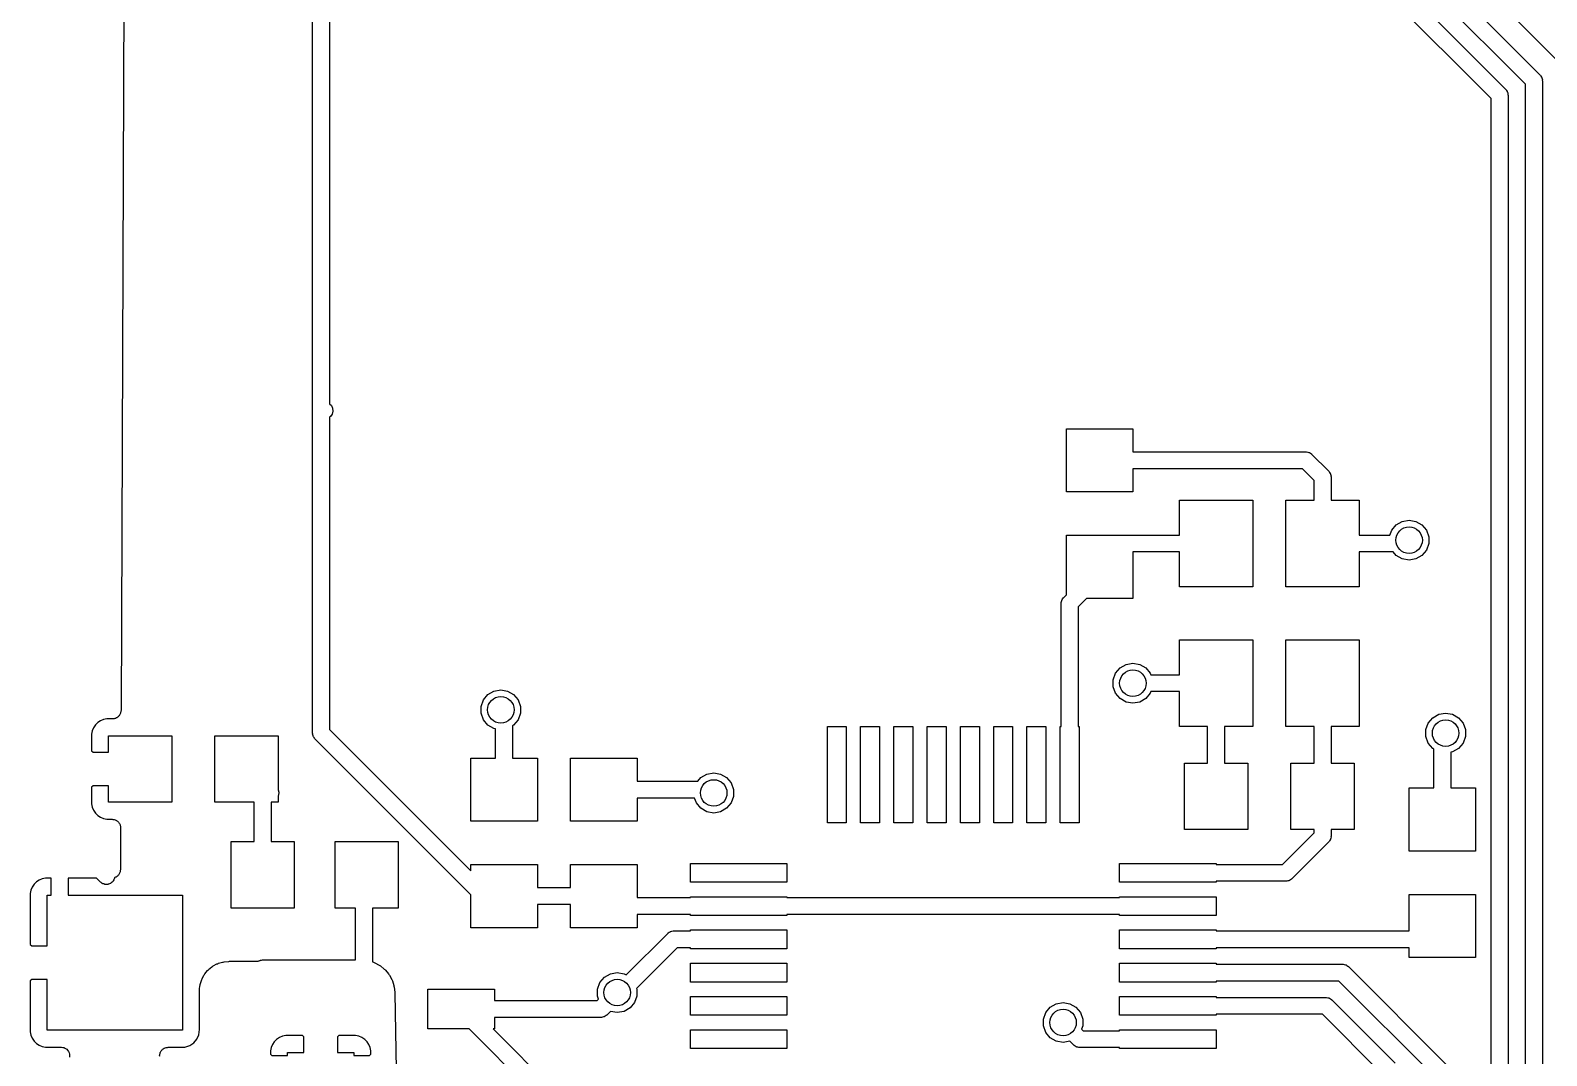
# Model space of a CAD drawing. Extents: x 10 to 287, y -200 to -10.
# Drawn here: x 115.38 to 138.17, y -87.3 to -71.89 of the extents above; entities that cross this region are included whole.
import ezdxf

# ---------------------------------------------------------------- set-up
doc = ezdxf.new("R2010")
doc.units = 0
doc.header["$MEASUREMENT"] = 0
doc.layers.add('BLACK', color=7, linetype='CONTINUOUS')

msp = doc.modelspace()

# ---------------------------------------------------------------- linework, layer by layer
at = {"layer": 'Black'}
for p, q in [((116.839, -57.8852), (116.743, -82.1091)), ((138.303, -72.3156), (127.672, -61.6848)), ((127.652, -62.1402), (138.066, -72.5542)), ((137.849, -72.6966), (127.509, -62.357)), ((128.802, -64.0223), (137.55, -72.7701)), ((137.333, -72.9125), (128.704, -64.2834)), ((119.623, -77.65), (119.623, -68.15)), ((119.877, -68.2026), (119.877, -77.5001)), ((138.066, -72.5542), (138.069, -72.5588)), ((138.069, -72.5588), (138.073, -72.5624)), ((138.073, -72.5624), (138.082, -72.5767)), ((138.082, -72.5767), (138.091, -72.5903)), ((138.091, -72.5903), (138.093, -72.5957)), ((138.093, -72.5957), (138.095, -72.6006)), ((138.095, -72.6006), (138.098, -72.6169)), ((138.098, -72.6169), (138.103, -72.6329)), ((138.103, -72.6329), (138.102, -72.6385)), ((138.102, -72.6385), (138.103, -72.644)), ((138.103, -72.644), (138.103, -92.9114)), ((137.333, -93.3628), (137.333, -72.9125)), ((137.55, -72.7701), (137.553, -72.7747)), ((137.553, -72.7747), (137.557, -72.7783)), ((137.557, -72.7783), (137.565, -72.7926)), ((137.565, -72.7926), (137.575, -72.8062)), ((137.575, -72.8062), (137.576, -72.8116)), ((137.576, -72.8116), (137.579, -72.8165)), ((137.579, -72.8165), (137.582, -72.8328)), ((137.582, -72.8328), (137.586, -72.8488)), ((137.586, -72.8488), (137.586, -72.8544)), ((137.586, -72.8544), (137.587, -72.8599)), ((137.587, -72.8599), (137.587, -93.3102)), ((137.849, -92.964), (137.849, -72.6966)), ((119.623, -82.45), (119.623, -77.65)), ((119.877, -77.5001), (119.904, -77.5272)), ((119.89, -77.6898), (119.877, -77.7026)), ((119.877, -77.7026), (119.877, -82.3974)), ((119.915, -77.6537), (119.89, -77.6898)), ((119.904, -77.5272), (119.923, -77.5671)), ((119.927, -77.6111), (119.915, -77.6537)), ((119.923, -77.5671), (119.927, -77.6111)), ((130.95, -78.8249), (130.95, -77.8749)), ((130.95, -77.8749), (131.95, -77.8749)), ((131.95, -77.8749), (131.95, -78.2229)), ((131.95, -78.2229), (134.55, -78.2229)), ((134.55, -78.2229), (134.555, -78.2239)), ((134.555, -78.2239), (134.561, -78.2234)), ((134.561, -78.2234), (134.577, -78.2277)), ((134.577, -78.2277), (134.593, -78.2306)), ((134.593, -78.2306), (134.598, -78.2334)), ((134.598, -78.2334), (134.604, -78.2348)), ((134.604, -78.2348), (134.617, -78.2443)), ((134.617, -78.2443), (134.632, -78.2526)), ((134.632, -78.2526), (134.635, -78.2569)), ((134.635, -78.2569), (134.64, -78.2601)), ((134.64, -78.2601), (134.89, -78.5102)), ((134.497, -78.4769), (131.95, -78.4769)), ((131.95, -78.4769), (131.95, -78.8249)), ((134.673, -78.6526), (134.497, -78.4769)), ((134.89, -78.5102), (134.893, -78.5148)), ((134.893, -78.5148), (134.897, -78.5184)), ((134.897, -78.5184), (134.906, -78.5327)), ((134.906, -78.5327), (134.915, -78.5463)), ((134.915, -78.5463), (134.917, -78.5517)), ((134.917, -78.5517), (134.919, -78.5566)), ((134.919, -78.5566), (134.922, -78.5729)), ((134.922, -78.5729), (134.927, -78.5889)), ((134.927, -78.5889), (134.926, -78.5945)), ((134.926, -78.5945), (134.927, -78.6)), ((134.927, -78.6), (134.927, -78.95)), ((131.95, -78.8249), (130.95, -78.8249)), ((134.673, -78.95), (134.673, -78.6526)), ((132.65, -79.473), (132.65, -78.95)), ((132.65, -78.95), (133.75, -78.95)), ((133.75, -78.95), (133.75, -80.25)), ((134.25, -80.25), (134.25, -78.95)), ((134.25, -78.95), (134.673, -78.95)), ((134.927, -78.95), (135.35, -78.95)), ((135.35, -78.95), (135.35, -79.473)), ((135.907, -79.3195), (135.997, -79.2673)), ((135.997, -79.2673), (136.1, -79.2491)), ((136.1, -79.2491), (136.203, -79.2673)), ((136.203, -79.2673), (136.293, -79.3195)), ((130.95, -80.3707), (130.95, -79.4751)), ((130.95, -79.4751), (131.783, -79.4751)), ((131.783, -79.4751), (131.789, -79.4735)), ((131.789, -79.4735), (131.795, -79.474)), ((131.795, -79.474), (131.8, -79.473)), ((131.8, -79.473), (132.65, -79.473)), ((135.35, -79.473), (135.813, -79.473)), ((135.813, -79.473), (135.839, -79.3996)), ((135.839, -79.3996), (135.907, -79.3195)), ((136.293, -79.3195), (136.361, -79.3996)), ((136.361, -79.3996), (136.396, -79.4978)), ((136.396, -79.4978), (136.396, -79.6022)), ((132.65, -79.727), (131.95, -79.727)), ((131.95, -79.727), (131.95, -80.4251)), ((132.65, -80.25), (132.65, -79.727)), ((135.862, -79.727), (135.35, -79.727)), ((135.35, -79.727), (135.35, -80.25)), ((135.907, -79.7805), (135.862, -79.727)), ((136.361, -79.7004), (136.293, -79.7805)), ((136.396, -79.6022), (136.361, -79.7004)), ((135.997, -79.8327), (135.907, -79.7805)), ((136.1, -79.8509), (135.997, -79.8327)), ((136.203, -79.8327), (136.1, -79.8509)), ((136.293, -79.7805), (136.203, -79.8327)), ((130.885, -80.4462), (130.894, -80.4326)), ((130.894, -80.4326), (130.903, -80.4183)), ((130.903, -80.4183), (130.907, -80.4147)), ((130.907, -80.4147), (130.91, -80.4101)), ((130.91, -80.4101), (130.95, -80.3707)), ((131.254, -80.4251), (131.127, -80.5525)), ((131.95, -80.4251), (131.254, -80.4251)), ((133.75, -80.25), (132.65, -80.25)), ((135.35, -80.25), (134.25, -80.25)), ((130.873, -80.4888), (130.878, -80.4728)), ((130.874, -80.4944), (130.873, -80.4888)), ((130.873, -80.4999), (130.874, -80.4944)), ((130.873, -82.35), (130.873, -80.4999)), ((130.878, -80.4728), (130.881, -80.4565)), ((130.881, -80.4565), (130.883, -80.4516)), ((130.883, -80.4516), (130.885, -80.4462)), ((131.127, -80.5525), (131.127, -82.35)), ((132.65, -81.573), (132.65, -81.05)), ((132.65, -81.05), (133.75, -81.05)), ((133.75, -81.05), (133.75, -82.35)), ((134.25, -82.35), (134.25, -81.05)), ((134.25, -81.05), (135.35, -81.05)), ((135.35, -81.05), (135.35, -82.35)), ((131.654, -81.6478), (131.689, -81.5496)), ((131.689, -81.5496), (131.757, -81.4695)), ((131.757, -81.4695), (131.847, -81.4173)), ((131.847, -81.4173), (131.95, -81.3991)), ((131.95, -81.3991), (132.053, -81.4173)), ((132.053, -81.4173), (132.143, -81.4695)), ((132.143, -81.4695), (132.211, -81.5496)), ((132.211, -81.5496), (132.219, -81.573)), ((132.219, -81.573), (132.65, -81.573)), ((122.347, -81.8173), (122.45, -81.7991)), ((122.45, -81.7991), (122.553, -81.8173)), ((131.654, -81.7522), (131.654, -81.6478)), ((131.689, -81.8504), (131.654, -81.7522)), ((122.154, -82.0478), (122.189, -81.9496)), ((122.189, -81.9496), (122.257, -81.8695)), ((122.257, -81.8695), (122.347, -81.8173)), ((122.553, -81.8173), (122.643, -81.8695)), ((122.643, -81.8695), (122.711, -81.9496)), ((122.711, -81.9496), (122.746, -82.0478)), ((131.757, -81.9305), (131.689, -81.8504)), ((131.847, -81.9827), (131.757, -81.9305)), ((131.95, -82.0009), (131.847, -81.9827)), ((132.053, -81.9827), (131.95, -82.0009)), ((132.143, -81.9305), (132.053, -81.9827)), ((132.211, -81.8504), (132.143, -81.9305)), ((132.219, -81.827), (132.211, -81.8504)), ((132.65, -81.827), (132.219, -81.827)), ((132.65, -82.35), (132.65, -81.827)), ((116.435, -82.2645), (116.393, -82.2923)), ((116.481, -82.2454), (116.435, -82.2645)), ((116.53, -82.2356), (116.481, -82.2454)), ((116.616, -82.2356), (116.53, -82.2356)), ((116.627, -82.2337), (116.616, -82.2356)), ((116.638, -82.2338), (116.627, -82.2337)), ((116.648, -82.2299), (116.638, -82.2338)), ((116.66, -82.228), (116.648, -82.2299)), ((116.669, -82.2225), (116.66, -82.228)), ((116.679, -82.2189), (116.669, -82.2225)), ((116.688, -82.2116), (116.679, -82.2189)), ((116.698, -82.2059), (116.688, -82.2116)), ((116.705, -82.1976), (116.698, -82.2059)), ((116.713, -82.1906), (116.705, -82.1976)), ((116.719, -82.1808), (116.713, -82.1906)), ((116.726, -82.1721), (116.719, -82.1808)), ((116.73, -82.1619), (116.726, -82.1721)), ((116.735, -82.1525), (116.73, -82.1619)), ((116.737, -82.1414), (116.735, -82.1525)), ((116.741, -82.1307), (116.737, -82.1414)), ((116.743, -82.1091), (116.741, -82.1198)), ((116.741, -82.1198), (116.741, -82.1307)), ((122.154, -82.1522), (122.154, -82.0478)), ((122.189, -82.2504), (122.154, -82.1522)), ((122.257, -82.3305), (122.189, -82.2504)), ((122.711, -82.2504), (122.643, -82.3305)), ((122.746, -82.1522), (122.711, -82.2504)), ((122.746, -82.0478), (122.746, -82.1522)), ((136.389, -82.2996), (136.457, -82.2195)), ((136.457, -82.2195), (136.547, -82.1673)), ((136.547, -82.1673), (136.65, -82.1491)), ((136.65, -82.1491), (136.753, -82.1673)), ((136.753, -82.1673), (136.843, -82.2195)), ((136.843, -82.2195), (136.911, -82.2996)), ((116.311, -82.4155), (116.301, -82.4646)), ((116.301, -82.4646), (116.301, -82.7151)), ((116.33, -82.3693), (116.311, -82.4155)), ((116.358, -82.3277), (116.33, -82.3693)), ((116.393, -82.2923), (116.358, -82.3277)), ((116.555, -82.736), (116.555, -82.4896)), ((116.555, -82.4896), (117.505, -82.4896)), ((117.505, -82.4896), (117.505, -83.4904)), ((118.155, -83.4904), (118.155, -82.4896)), ((118.155, -82.4896), (119.105, -82.4896)), ((119.105, -82.4896), (119.105, -83.3016)), ((119.624, -82.4555), (119.623, -82.45)), ((119.623, -82.4611), (119.624, -82.4555)), ((119.628, -82.4771), (119.623, -82.4611)), ((119.631, -82.4934), (119.628, -82.4771)), ((119.877, -82.3974), (122, -84.52)), ((122.347, -82.3827), (122.257, -82.3305)), ((122.373, -82.3873), (122.347, -82.3827)), ((122.373, -82.8249), (122.373, -82.3873)), ((122.643, -82.3305), (122.627, -82.3399)), ((122.627, -82.3399), (122.627, -82.8249)), ((127.358, -83.8), (127.358, -82.35)), ((127.358, -82.35), (127.641, -82.35)), ((127.641, -82.35), (127.641, -83.8)), ((127.858, -83.8), (127.858, -82.35)), ((127.858, -82.35), (128.142, -82.35)), ((128.142, -82.35), (128.142, -83.8)), ((128.358, -83.8), (128.358, -82.35)), ((128.358, -82.35), (128.642, -82.35)), ((128.642, -82.35), (128.642, -83.8)), ((128.858, -83.8), (128.858, -82.35)), ((128.858, -82.35), (129.142, -82.35)), ((129.142, -82.35), (129.142, -83.8)), ((129.358, -83.8), (129.358, -82.35)), ((129.358, -82.35), (129.642, -82.35)), ((129.642, -82.35), (129.642, -83.8)), ((129.858, -83.8), (129.858, -82.35)), ((129.858, -82.35), (130.142, -82.35)), ((130.142, -82.35), (130.142, -83.8)), ((130.358, -83.8), (130.358, -82.35)), ((130.358, -82.35), (130.642, -82.35)), ((130.642, -82.35), (130.642, -83.8)), ((130.858, -83.8), (130.858, -82.35)), ((130.858, -82.35), (130.873, -82.35)), ((131.127, -82.35), (131.142, -82.35)), ((131.142, -82.35), (131.142, -83.8)), ((133.073, -82.35), (132.65, -82.35)), ((133.073, -82.8996), (133.073, -82.35)), ((133.75, -82.35), (133.327, -82.35)), ((133.327, -82.35), (133.327, -82.8996)), ((134.673, -82.35), (134.25, -82.35)), ((134.673, -82.8996), (134.673, -82.35)), ((135.35, -82.35), (134.927, -82.35)), ((134.927, -82.35), (134.927, -82.8996)), ((136.354, -82.3978), (136.389, -82.2996)), ((136.354, -82.5022), (136.354, -82.3978)), ((136.911, -82.2996), (136.946, -82.3978)), ((136.946, -82.3978), (136.946, -82.5022)), ((116.301, -82.7151), (116.322, -82.736)), ((119.633, -82.4983), (119.631, -82.4934)), ((119.635, -82.5037), (119.633, -82.4983)), ((119.644, -82.5173), (119.635, -82.5037)), ((119.653, -82.5316), (119.644, -82.5173)), ((119.657, -82.5352), (119.653, -82.5316)), ((119.66, -82.5398), (119.657, -82.5352)), ((122, -84.8792), (119.66, -82.5398)), ((136.389, -82.6004), (136.354, -82.5022)), ((136.457, -82.6805), (136.389, -82.6004)), ((136.473, -82.6899), (136.457, -82.6805)), ((136.473, -83.2749), (136.473, -82.6899)), ((136.843, -82.6805), (136.753, -82.7327)), ((136.911, -82.6004), (136.843, -82.6805)), ((136.946, -82.5022), (136.911, -82.6004)), ((116.322, -82.736), (116.555, -82.736)), ((122, -83.7749), (122, -82.8249)), ((122, -82.8249), (122.373, -82.8249)), ((122.627, -82.8249), (123, -82.8249)), ((123, -82.8249), (123, -83.7749)), ((123.5, -83.7749), (123.5, -82.8249)), ((123.5, -82.8249), (124.5, -82.8249)), ((124.5, -82.8249), (124.5, -83.1729)), ((132.725, -83.9004), (132.725, -82.8996)), ((132.725, -82.8996), (133.073, -82.8996)), ((133.327, -82.8996), (133.675, -82.8996)), ((133.675, -82.8996), (133.675, -83.9004)), ((134.325, -83.9004), (134.325, -82.8996)), ((134.325, -82.8996), (134.673, -82.8996)), ((134.927, -82.8996), (135.275, -82.8996)), ((135.275, -82.8996), (135.275, -83.9004)), ((136.753, -82.7327), (136.727, -82.7373)), ((136.727, -82.7373), (136.727, -83.2749)), ((124.5, -83.1729), (125.412, -83.1729)), ((125.412, -83.1729), (125.457, -83.1195)), ((125.457, -83.1195), (125.547, -83.0673)), ((125.547, -83.0673), (125.65, -83.0491)), ((125.65, -83.0491), (125.753, -83.0673)), ((125.753, -83.0673), (125.843, -83.1195)), ((125.843, -83.1195), (125.911, -83.1996)), ((116.322, -83.244), (116.301, -83.2649)), ((116.301, -83.2649), (116.301, -83.5154)), ((116.555, -83.244), (116.322, -83.244)), ((116.555, -83.4904), (116.555, -83.244)), ((119.105, -83.3016), (119.115, -83.3368)), ((119.111, -83.3808), (119.105, -83.3928)), ((119.105, -83.3928), (119.105, -83.4904)), ((119.115, -83.3368), (119.111, -83.3808)), ((125.911, -83.1996), (125.946, -83.2978)), ((125.946, -83.4022), (125.911, -83.5004)), ((125.946, -83.2978), (125.946, -83.4022)), ((136.1, -84.2249), (136.1, -83.2749)), ((136.1, -83.2749), (136.473, -83.2749)), ((136.727, -83.2749), (137.1, -83.2749)), ((137.1, -83.2749), (137.1, -84.2249)), ((116.301, -83.5154), (116.311, -83.5645)), ((116.311, -83.5645), (116.33, -83.6107)), ((116.33, -83.6107), (116.358, -83.6523)), ((117.505, -83.4904), (116.555, -83.4904)), ((118.745, -83.4904), (118.155, -83.4904)), ((118.745, -84.0816), (118.745, -83.4904)), ((119.105, -83.4904), (118.999, -83.4904)), ((118.999, -83.4904), (118.999, -84.0816)), ((125.363, -83.4269), (124.5, -83.4269)), ((124.5, -83.4269), (124.5, -83.7749)), ((125.389, -83.5004), (125.363, -83.4269)), ((125.457, -83.5805), (125.389, -83.5004)), ((125.547, -83.6327), (125.457, -83.5805)), ((125.843, -83.5805), (125.753, -83.6327)), ((125.911, -83.5004), (125.843, -83.5805)), ((116.358, -83.6523), (116.393, -83.6877)), ((116.393, -83.6877), (116.435, -83.7155)), ((116.435, -83.7155), (116.481, -83.7346)), ((116.481, -83.7346), (116.53, -83.7444)), ((116.53, -83.7444), (116.609, -83.7444)), ((116.609, -83.7444), (116.62, -83.7464)), ((116.62, -83.7464), (116.632, -83.7464)), ((116.632, -83.7464), (116.642, -83.7502)), ((116.642, -83.7502), (116.653, -83.752)), ((116.653, -83.752), (116.663, -83.7577)), ((116.663, -83.7577), (116.673, -83.7616)), ((116.673, -83.7616), (116.681, -83.7687)), ((116.681, -83.7687), (116.691, -83.7741)), ((116.691, -83.7741), (116.698, -83.7828)), ((116.698, -83.7828), (116.707, -83.7901)), ((116.707, -83.7901), (116.712, -83.7996)), ((116.712, -83.7996), (116.719, -83.8079)), ((116.719, -83.8079), (116.723, -83.8186)), ((116.723, -83.8186), (116.729, -83.8284)), ((116.729, -83.8284), (116.731, -83.8391)), ((116.731, -83.8391), (116.734, -83.8493)), ((116.734, -83.8493), (116.734, -83.8607)), ((123, -83.7749), (122, -83.7749)), ((124.5, -83.7749), (123.5, -83.7749)), ((125.65, -83.6509), (125.547, -83.6327)), ((125.753, -83.6327), (125.65, -83.6509)), ((127.641, -83.8), (127.358, -83.8)), ((128.142, -83.8), (127.858, -83.8)), ((128.642, -83.8), (128.358, -83.8)), ((129.142, -83.8), (128.858, -83.8)), ((129.642, -83.8), (129.358, -83.8)), ((130.142, -83.8), (129.858, -83.8)), ((130.642, -83.8), (130.358, -83.8)), ((131.142, -83.8), (130.858, -83.8)), ((116.734, -83.8607), (116.736, -83.8719)), ((116.736, -83.8719), (116.734, -84.5035)), ((118.397, -85.0824), (118.397, -84.0816)), ((118.397, -84.0816), (118.745, -84.0816)), ((118.999, -84.0816), (119.347, -84.0816)), ((119.347, -84.0816), (119.347, -85.0824)), ((119.959, -85.0824), (119.959, -84.0816)), ((119.959, -84.0816), (120.909, -84.0816)), ((120.909, -84.0816), (120.909, -85.0824)), ((133.675, -83.9004), (132.725, -83.9004)), ((134.197, -84.423), (134.673, -83.9473)), ((134.673, -83.9004), (134.325, -83.9004)), ((134.673, -83.9473), (134.673, -83.9004)), ((134.893, -84.0851), (134.89, -84.0897)), ((134.897, -84.0815), (134.893, -84.0851)), ((134.906, -84.0672), (134.897, -84.0815)), ((134.915, -84.0536), (134.906, -84.0672)), ((134.917, -84.0482), (134.915, -84.0536)), ((134.919, -84.0433), (134.917, -84.0482)), ((134.922, -84.027), (134.919, -84.0433)), ((134.927, -84.011), (134.922, -84.027)), ((134.927, -83.9999), (134.926, -84.0054)), ((134.926, -84.0054), (134.927, -84.011)), ((135.275, -83.9004), (134.927, -83.9004)), ((134.927, -83.9004), (134.927, -83.9999)), ((134.89, -84.0897), (134.34, -84.6398)), ((137.1, -84.2249), (136.1, -84.2249)), ((116.728, -84.5357), (116.726, -84.5469)), ((116.732, -84.5251), (116.728, -84.5357)), ((116.734, -84.5035), (116.732, -84.5142)), ((116.732, -84.5142), (116.732, -84.5251)), ((122, -84.52), (122, -84.4251)), ((122, -84.4251), (123, -84.4251)), ((123, -84.4251), (123, -84.7731)), ((123.5, -84.7731), (123.5, -84.4251)), ((123.5, -84.4251), (124.5, -84.4251)), ((124.5, -84.4251), (124.5, -84.923)), ((125.3, -84.6915), (125.3, -84.4085)), ((125.3, -84.4085), (126.75, -84.4085)), ((126.75, -84.4085), (126.75, -84.6915)), ((131.75, -84.6915), (131.75, -84.4085)), ((131.75, -84.4085), (133.2, -84.4085)), ((133.2, -84.4085), (133.2, -84.423)), ((133.2, -84.423), (134.197, -84.423)), ((115.409, -84.7637), (115.39, -84.8099)), ((115.437, -84.7221), (115.409, -84.7637)), ((115.472, -84.6867), (115.437, -84.7221)), ((115.514, -84.6589), (115.472, -84.6867)), ((115.56, -84.6398), (115.514, -84.6589)), ((115.609, -84.63), (115.56, -84.6398)), ((115.693, -84.63), (115.609, -84.63)), ((115.693, -84.884), (115.693, -84.63)), ((116.375, -84.63), (115.947, -84.63)), ((115.947, -84.63), (115.947, -84.884)), ((116.433, -84.6881), (116.375, -84.63)), ((116.447, -84.6976), (116.433, -84.6881)), ((116.459, -84.7082), (116.447, -84.6976)), ((116.465, -84.7101), (116.459, -84.7082)), ((116.469, -84.7133), (116.465, -84.7101)), ((116.485, -84.7176), (116.469, -84.7133)), ((116.501, -84.7233), (116.485, -84.7176)), ((116.507, -84.7233), (116.501, -84.7233)), ((116.512, -84.7248), (116.507, -84.7233)), ((116.528, -84.7233), (116.512, -84.7248)), ((116.545, -84.7233), (116.528, -84.7233)), ((116.55, -84.7214), (116.545, -84.7233)), ((116.556, -84.7209), (116.55, -84.7214)), ((116.571, -84.7139), (116.556, -84.7209)), ((116.586, -84.7082), (116.571, -84.7139)), ((116.591, -84.7046), (116.586, -84.7082)), ((116.596, -84.7023), (116.591, -84.7046)), ((116.608, -84.6905), (116.596, -84.7023)), ((116.62, -84.6799), (116.608, -84.6905)), ((116.623, -84.675), (116.62, -84.6799)), ((116.627, -84.6711), (116.623, -84.675)), ((116.634, -84.6561), (116.627, -84.6711)), ((116.642, -84.6417), (116.634, -84.6561)), ((116.643, -84.6362), (116.642, -84.6417)), ((116.646, -84.6311), (116.643, -84.6362)), ((116.65, -84.6223), (116.646, -84.623)), ((116.646, -84.623), (116.646, -84.6311)), ((116.66, -84.6169), (116.65, -84.6223)), ((116.67, -84.6132), (116.66, -84.6169)), ((116.679, -84.606), (116.67, -84.6132)), ((116.688, -84.6003), (116.679, -84.606)), ((116.695, -84.592), (116.688, -84.6003)), ((116.704, -84.585), (116.695, -84.592)), ((116.709, -84.5752), (116.704, -84.585)), ((116.717, -84.5665), (116.709, -84.5752)), ((116.72, -84.5563), (116.717, -84.5665)), ((116.726, -84.5469), (116.72, -84.5563)), ((126.75, -84.6915), (125.3, -84.6915)), ((133.2, -84.6915), (131.75, -84.6915)), ((134.25, -84.677), (133.2, -84.677)), ((133.2, -84.677), (133.2, -84.6915)), ((134.256, -84.676), (134.25, -84.677)), ((134.261, -84.6765), (134.256, -84.676)), ((134.277, -84.6722), (134.261, -84.6765)), ((134.293, -84.6693), (134.277, -84.6722)), ((134.298, -84.6665), (134.293, -84.6693)), ((134.304, -84.6651), (134.298, -84.6665)), ((134.317, -84.6556), (134.304, -84.6651)), ((134.332, -84.6473), (134.317, -84.6556)), ((134.335, -84.643), (134.332, -84.6473)), ((134.34, -84.6398), (134.335, -84.643)), ((115.39, -84.8099), (115.38, -84.859)), ((115.38, -84.859), (115.38, -85.6251)), ((115.634, -85.646), (115.634, -84.884)), ((115.634, -84.884), (115.693, -84.884)), ((115.947, -84.884), (117.666, -84.884)), ((117.666, -84.884), (117.666, -86.916)), ((122, -85.3751), (122, -84.8792)), ((123, -84.7731), (123.5, -84.7731)), ((124.5, -84.923), (125.3, -84.923)), ((125.3, -84.923), (125.3, -84.9085)), ((125.3, -84.9085), (126.75, -84.9085)), ((126.75, -84.9085), (126.75, -84.923)), ((126.75, -84.923), (131.75, -84.923)), ((131.75, -84.923), (131.75, -84.9085)), ((131.75, -84.9085), (133.2, -84.9085)), ((133.2, -84.9085), (133.2, -85.1915)), ((136.1, -85.423), (136.1, -84.8751)), ((136.1, -84.8751), (137.1, -84.8751)), ((137.1, -84.8751), (137.1, -85.8251)), ((119.347, -85.0824), (118.397, -85.0824)), ((120.269, -85.0824), (119.959, -85.0824)), ((120.269, -85.86), (120.269, -85.0824)), ((120.909, -85.0824), (120.523, -85.0824)), ((120.523, -85.0824), (120.523, -85.8898)), ((123.5, -85.0271), (123, -85.0271)), ((123, -85.0271), (123, -85.3751)), ((123.5, -85.3751), (123.5, -85.0271)), ((125.3, -85.177), (124.5, -85.177)), ((124.5, -85.177), (124.5, -85.3751)), ((125.3, -85.1915), (125.3, -85.177)), ((126.75, -85.1915), (125.3, -85.1915)), ((131.75, -85.177), (126.75, -85.177)), ((126.75, -85.177), (126.75, -85.1915)), ((131.75, -85.1915), (131.75, -85.177)), ((133.2, -85.1915), (131.75, -85.1915)), ((123, -85.3751), (122, -85.3751)), ((124.5, -85.3751), (123.5, -85.3751)), ((124.965, -85.457), (124.968, -85.4527)), ((124.968, -85.4527), (124.983, -85.4444)), ((124.983, -85.4444), (124.996, -85.4349)), ((124.996, -85.4349), (125.002, -85.4335)), ((125.002, -85.4335), (125.007, -85.4307)), ((125.007, -85.4307), (125.023, -85.4278)), ((125.023, -85.4278), (125.039, -85.4235)), ((125.039, -85.4235), (125.044, -85.424)), ((125.044, -85.424), (125.05, -85.423)), ((125.05, -85.423), (125.3, -85.423)), ((125.3, -85.423), (125.3, -85.4085)), ((125.3, -85.4085), (126.75, -85.4085)), ((126.75, -85.4085), (126.75, -85.6915)), ((131.75, -85.6915), (131.75, -85.4085)), ((131.75, -85.4085), (133.2, -85.4085)), ((133.2, -85.4085), (133.2, -85.423)), ((133.2, -85.423), (136.1, -85.423)), ((115.38, -85.6251), (115.401, -85.646)), ((115.401, -85.646), (115.634, -85.646)), ((124.335, -86.0857), (124.96, -85.4602)), ((125.103, -85.677), (124.492, -86.2872)), ((124.96, -85.4602), (124.965, -85.457)), ((125.3, -85.677), (125.103, -85.677)), ((125.3, -85.6915), (125.3, -85.677)), ((136.1, -85.677), (133.2, -85.677)), ((133.2, -85.677), (133.2, -85.6915)), ((136.1, -85.8251), (136.1, -85.677)), ((118.196, -85.9159), (118.207, -85.9102)), ((118.207, -85.9102), (118.266, -85.8922)), ((118.266, -85.8922), (118.279, -85.8907)), ((118.279, -85.8907), (118.291, -85.8873)), ((118.291, -85.8873), (118.359, -85.8806)), ((118.359, -85.8806), (118.365, -85.8811)), ((118.365, -85.8811), (118.371, -85.88)), ((118.371, -85.88), (118.797, -85.88)), ((118.797, -85.88), (118.798, -85.8799)), ((118.798, -85.8799), (118.803, -85.879)), ((118.803, -85.879), (118.815, -85.8739)), ((118.815, -85.8739), (118.817, -85.8735)), ((118.817, -85.8735), (118.827, -85.8677)), ((118.827, -85.8677), (118.834, -85.8664)), ((118.834, -85.8664), (118.84, -85.8636)), ((118.84, -85.8636), (118.855, -85.8626)), ((118.855, -85.8626), (118.87, -85.86)), ((118.87, -85.86), (120.269, -85.86)), ((120.523, -85.8898), (120.536, -85.8937)), ((120.536, -85.8937), (120.547, -85.8992)), ((120.547, -85.8992), (120.559, -85.903)), ((120.559, -85.903), (120.623, -85.9367)), ((126.75, -85.6915), (125.3, -85.6915)), ((125.3, -86.1915), (125.3, -85.9085)), ((125.3, -85.9085), (126.75, -85.9085)), ((126.75, -85.9085), (126.75, -86.1915)), ((133.2, -85.6915), (131.75, -85.6915)), ((131.75, -86.1915), (131.75, -85.9085)), ((131.75, -85.9085), (133.2, -85.9085)), ((133.2, -85.9085), (133.2, -85.923)), ((137.1, -85.8251), (136.1, -85.8251)), ((117.96, -86.1437), (117.989, -86.0888)), ((117.989, -86.0888), (117.997, -86.079)), ((117.997, -86.079), (118.003, -86.0681)), ((118.003, -86.0681), (118.042, -86.02)), ((118.042, -86.02), (118.052, -86.0119)), ((118.052, -86.0119), (118.06, -86.0024)), ((118.06, -86.0024), (118.108, -85.9629)), ((118.108, -85.9629), (118.119, -85.9568)), ((118.119, -85.9568), (118.129, -85.9491)), ((118.129, -85.9491), (118.184, -85.9198)), ((118.184, -85.9198), (118.196, -85.9159)), ((120.623, -85.9367), (120.632, -85.9443)), ((120.632, -85.9443), (120.643, -85.9503)), ((120.643, -85.9503), (120.699, -85.9957)), ((120.699, -85.9957), (120.708, -86.005)), ((120.708, -86.005), (120.717, -86.0129)), ((120.717, -86.0129), (120.763, -86.0683)), ((120.763, -86.0683), (120.77, -86.079)), ((120.77, -86.079), (120.777, -86.0886)), ((120.777, -86.0886), (120.812, -86.1519)), ((123.939, -86.1996), (124.007, -86.1195)), ((124.007, -86.1195), (124.097, -86.0673)), ((124.097, -86.0673), (124.2, -86.0491)), ((124.2, -86.0491), (124.303, -86.0673)), ((124.303, -86.0673), (124.335, -86.0857)), ((133.2, -85.923), (135.1, -85.923)), ((135.1, -85.923), (135.106, -85.924)), ((135.106, -85.924), (135.111, -85.9235)), ((135.111, -85.9235), (135.127, -85.9278)), ((135.127, -85.9278), (135.143, -85.9307)), ((135.143, -85.9307), (135.148, -85.9335)), ((135.148, -85.9335), (135.154, -85.9349)), ((135.154, -85.9349), (135.167, -85.9444)), ((135.167, -85.9444), (135.182, -85.9527)), ((135.182, -85.9527), (135.185, -85.957)), ((135.185, -85.957), (135.19, -85.9602)), ((135.19, -85.9602), (136.67, -87.4402)), ((115.401, -86.154), (115.38, -86.1749)), ((115.38, -86.1749), (115.38, -86.941)), ((115.634, -86.154), (115.401, -86.154)), ((115.634, -86.916), (115.634, -86.154)), ((117.922, -86.3001), (117.927, -86.2506)), ((117.923, -86.3063), (117.922, -86.3001)), ((117.922, -86.3125), (117.923, -86.3063)), ((117.922, -86.907), (117.922, -86.3125)), ((117.927, -86.2506), (117.931, -86.2386)), ((117.931, -86.2386), (117.932, -86.2262)), ((117.932, -86.2262), (117.95, -86.1667)), ((117.95, -86.1667), (117.956, -86.1555)), ((117.956, -86.1555), (117.96, -86.1437)), ((120.812, -86.1519), (120.816, -86.1636)), ((120.816, -86.1636), (120.822, -86.1746)), ((120.822, -86.1746), (120.844, -86.2434)), ((120.844, -86.2434), (120.845, -86.2556)), ((120.845, -86.2556), (120.849, -86.2675)), ((120.849, -86.2675), (120.858, -86.3454)), ((120.858, -86.3454), (120.858, -86.3516)), ((120.858, -86.3516), (120.859, -86.3577)), ((120.859, -86.3577), (120.941, -90.9965)), ((121.356, -86.8972), (121.356, -86.2978)), ((121.356, -86.2978), (122.357, -86.2978)), ((122.357, -86.2978), (122.357, -86.4705)), ((123.904, -86.2978), (123.939, -86.1996)), ((123.904, -86.4022), (123.904, -86.2978)), ((124.492, -86.2872), (124.496, -86.2978)), ((124.496, -86.2978), (124.496, -86.4022)), ((126.75, -86.1915), (125.3, -86.1915)), ((133.2, -86.1915), (131.75, -86.1915)), ((135.047, -86.177), (133.2, -86.177)), ((133.2, -86.177), (133.2, -86.1915)), ((136.453, -87.5826), (135.047, -86.177)), ((122.357, -86.4705), (123.9, -86.4705)), ((123.9, -86.4705), (123.921, -86.4495)), ((123.921, -86.4495), (123.904, -86.4022)), ((124.393, -86.5805), (124.303, -86.6327)), ((124.461, -86.5004), (124.393, -86.5805)), ((124.496, -86.4022), (124.461, -86.5004)), ((125.3, -86.6915), (125.3, -86.4085)), ((125.3, -86.4085), (126.75, -86.4085)), ((126.75, -86.4085), (126.75, -86.6915)), ((130.639, -86.6496), (130.707, -86.5695)), ((130.707, -86.5695), (130.797, -86.5173)), ((130.797, -86.5173), (130.9, -86.4991)), ((130.9, -86.4991), (131.003, -86.5173)), ((131.003, -86.5173), (131.093, -86.5695)), ((131.093, -86.5695), (131.161, -86.6496)), ((131.75, -86.6915), (131.75, -86.4085)), ((131.75, -86.4085), (133.2, -86.4085)), ((133.2, -86.4085), (133.2, -86.423)), ((133.2, -86.423), (134.85, -86.423)), ((134.85, -86.423), (134.856, -86.424)), ((134.856, -86.424), (134.861, -86.4235)), ((134.861, -86.4235), (134.877, -86.4278)), ((134.877, -86.4278), (134.893, -86.4307)), ((134.893, -86.4307), (134.898, -86.4335)), ((134.898, -86.4335), (134.904, -86.4349)), ((134.904, -86.4349), (134.917, -86.4444)), ((134.917, -86.4444), (134.932, -86.4527)), ((134.932, -86.4527), (134.935, -86.457)), ((134.935, -86.457), (134.94, -86.4602)), ((134.94, -86.4602), (135.89, -87.4102)), ((123.953, -86.7245), (122.357, -86.7245)), ((122.357, -86.7245), (122.357, -86.8972)), ((123.958, -86.7235), (123.953, -86.7245)), ((123.964, -86.724), (123.958, -86.7235)), ((123.98, -86.7197), (123.964, -86.724)), ((123.996, -86.7168), (123.98, -86.7197)), ((124.001, -86.714), (123.996, -86.7168)), ((124.006, -86.7126), (124.001, -86.714)), ((124.02, -86.7031), (124.006, -86.7126)), ((124.034, -86.6948), (124.02, -86.7031)), ((124.038, -86.6905), (124.034, -86.6948)), ((124.042, -86.6873), (124.038, -86.6905)), ((124.097, -86.6326), (124.042, -86.6873)), ((124.097, -86.6327), (124.097, -86.6326)), ((124.2, -86.6509), (124.097, -86.6327)), ((124.303, -86.6327), (124.2, -86.6509)), ((126.75, -86.6915), (125.3, -86.6915)), ((130.604, -86.7478), (130.639, -86.6496)), ((130.604, -86.8522), (130.604, -86.7478)), ((131.161, -86.6496), (131.196, -86.7478)), ((131.196, -86.7478), (131.196, -86.8522)), ((133.2, -86.6915), (131.75, -86.6915)), ((134.797, -86.677), (133.2, -86.677)), ((133.2, -86.677), (133.2, -86.6915)), ((135.673, -87.5526), (134.797, -86.677)), ((115.38, -86.941), (115.39, -86.9901)), ((115.39, -86.9901), (115.409, -87.0363)), ((115.409, -87.0363), (115.437, -87.0779)), ((117.666, -86.916), (115.634, -86.916)), ((117.881, -87.0522), (117.91, -86.9869)), ((117.91, -86.9869), (117.922, -86.907)), ((119.123, -87.0252), (119.081, -87.053)), ((119.169, -87.006), (119.123, -87.0252)), ((119.218, -86.9963), (119.169, -87.006)), ((119.469, -86.9963), (119.218, -86.9963)), ((119.489, -87.0171), (119.469, -86.9963)), ((119.489, -87.2503), (119.489, -87.0171)), ((120.018, -86.9963), (119.997, -87.0171)), ((119.997, -87.0171), (119.997, -87.2503)), ((120.269, -86.9963), (120.018, -86.9963)), ((120.318, -87.006), (120.269, -86.9963)), ((120.364, -87.0252), (120.318, -87.006)), ((120.406, -87.053), (120.364, -87.0252)), ((121.977, -86.8972), (121.356, -86.8972)), ((123.373, -88.2936), (121.977, -86.8972)), ((122.357, -86.8972), (122.336, -86.8972)), ((122.336, -86.8972), (123.59, -88.1512)), ((125.3, -87.1915), (125.3, -86.9085)), ((125.3, -86.9085), (126.75, -86.9085)), ((126.75, -86.9085), (126.75, -87.1915)), ((130.639, -86.9504), (130.604, -86.8522)), ((130.707, -87.0305), (130.639, -86.9504)), ((130.797, -87.0827), (130.707, -87.0305)), ((131.196, -86.8522), (131.179, -86.8995)), ((131.179, -86.8995), (131.203, -86.923)), ((131.203, -86.923), (131.75, -86.923)), ((131.75, -86.923), (131.75, -86.9085)), ((131.75, -86.9085), (133.2, -86.9085)), ((133.2, -86.9085), (133.2, -87.1915)), ((115.437, -87.0779), (115.472, -87.1133)), ((115.472, -87.1133), (115.514, -87.1411)), ((115.514, -87.1411), (115.56, -87.1602)), ((115.56, -87.1602), (115.609, -87.17)), ((115.609, -87.17), (115.845, -87.17)), ((115.845, -87.17), (115.846, -87.1702)), ((115.846, -87.1702), (115.847, -87.17)), ((115.847, -87.17), (115.867, -87.174)), ((115.867, -87.174), (115.888, -87.1777)), ((115.888, -87.1777), (115.889, -87.1781)), ((115.889, -87.1781), (115.89, -87.1783)), ((115.89, -87.1783), (115.908, -87.1891)), ((115.908, -87.1891), (115.927, -87.1997)), ((115.927, -87.1997), (115.927, -87.2004)), ((115.927, -87.2004), (115.928, -87.2009)), ((115.928, -87.2009), (115.941, -87.2173)), ((115.941, -87.2173), (115.955, -87.2335)), ((115.955, -87.2335), (115.955, -87.2343)), ((115.955, -87.2343), (115.956, -87.235)), ((115.956, -87.235), (115.963, -87.255)), ((115.963, -87.255), (115.97, -87.2749)), ((115.97, -87.2749), (115.97, -87.2758)), ((115.97, -87.2758), (115.97, -87.2767)), ((115.97, -87.2767), (115.97, -87.2978)), ((117.325, -87.2768), (117.329, -87.2652)), ((117.325, -87.2867), (117.325, -87.2768)), ((117.329, -87.2652), (117.331, -87.2531)), ((117.331, -87.2531), (117.336, -87.2447)), ((117.336, -87.2447), (117.34, -87.2353)), ((117.34, -87.2353), (117.348, -87.2259)), ((117.348, -87.2259), (117.354, -87.2154)), ((117.354, -87.2154), (117.362, -87.2091)), ((117.362, -87.2091), (117.368, -87.2016)), ((117.368, -87.2016), (117.379, -87.1954)), ((117.379, -87.1954), (117.388, -87.1877)), ((117.388, -87.1877), (117.398, -87.1845)), ((117.398, -87.1845), (117.406, -87.1795)), ((117.406, -87.1795), (117.419, -87.1774)), ((117.419, -87.1774), (117.43, -87.1734)), ((117.43, -87.1734), (117.44, -87.1736)), ((117.44, -87.1736), (117.45, -87.1718)), ((117.45, -87.1718), (117.661, -87.1718)), ((117.661, -87.1718), (117.703, -87.1685)), ((117.703, -87.1685), (117.775, -87.1462)), ((117.775, -87.1462), (117.835, -87.1067)), ((117.835, -87.1067), (117.881, -87.0522)), ((118.999, -87.1762), (118.989, -87.2253)), ((118.989, -87.2253), (118.989, -87.2751)), ((118.989, -87.2751), (119.01, -87.296)), ((119.018, -87.13), (118.999, -87.1762)), ((119.046, -87.0884), (119.018, -87.13)), ((119.081, -87.053), (119.046, -87.0884)), ((119.243, -87.296), (119.243, -87.2503)), ((119.243, -87.2503), (119.489, -87.2503)), ((119.997, -87.2503), (120.244, -87.2503)), ((120.244, -87.2503), (120.244, -87.296)), ((120.441, -87.0884), (120.406, -87.053)), ((120.469, -87.13), (120.441, -87.0884)), ((120.488, -87.1762), (120.469, -87.13)), ((120.477, -87.296), (120.498, -87.2751)), ((120.498, -87.2253), (120.488, -87.1762)), ((120.498, -87.2751), (120.498, -87.2253)), ((126.75, -87.1915), (125.3, -87.1915)), ((130.9, -87.1009), (130.797, -87.0827)), ((131.003, -87.0827), (130.9, -87.1009)), ((131.06, -87.1398), (131.003, -87.0826)), ((131.003, -87.0826), (131.003, -87.0827)), ((131.065, -87.143), (131.06, -87.1398)), ((131.068, -87.1473), (131.065, -87.143)), ((131.083, -87.1556), (131.068, -87.1473)), ((131.096, -87.1651), (131.083, -87.1556)), ((131.102, -87.1665), (131.096, -87.1651)), ((131.107, -87.1693), (131.102, -87.1665)), ((131.123, -87.1722), (131.107, -87.1693)), ((131.139, -87.1765), (131.123, -87.1722)), ((131.144, -87.176), (131.139, -87.1765)), ((131.15, -87.177), (131.144, -87.176)), ((131.75, -87.177), (131.15, -87.177)), ((131.75, -87.1915), (131.75, -87.177)), ((133.2, -87.1915), (131.75, -87.1915)), ((115.97, -87.2978), (115.97, -87.3191)), ((117.323, -87.2964), (117.325, -87.2867)), ((117.325, -87.3086), (117.323, -87.2964)), ((119.01, -87.296), (119.243, -87.296)), ((120.244, -87.296), (120.477, -87.296))]:
    msp.add_line(p, q, dxfattribs=at)
for centre in [(136.1, -79.55), (131.95, -81.7), (122.45, -82.1), (136.65, -82.45), (125.65, -83.35), (124.2, -86.35), (130.9, -86.8)]:
    msp.add_circle(centre, 0.1994, dxfattribs=at)

doc.saveas('drawing.dxf')
